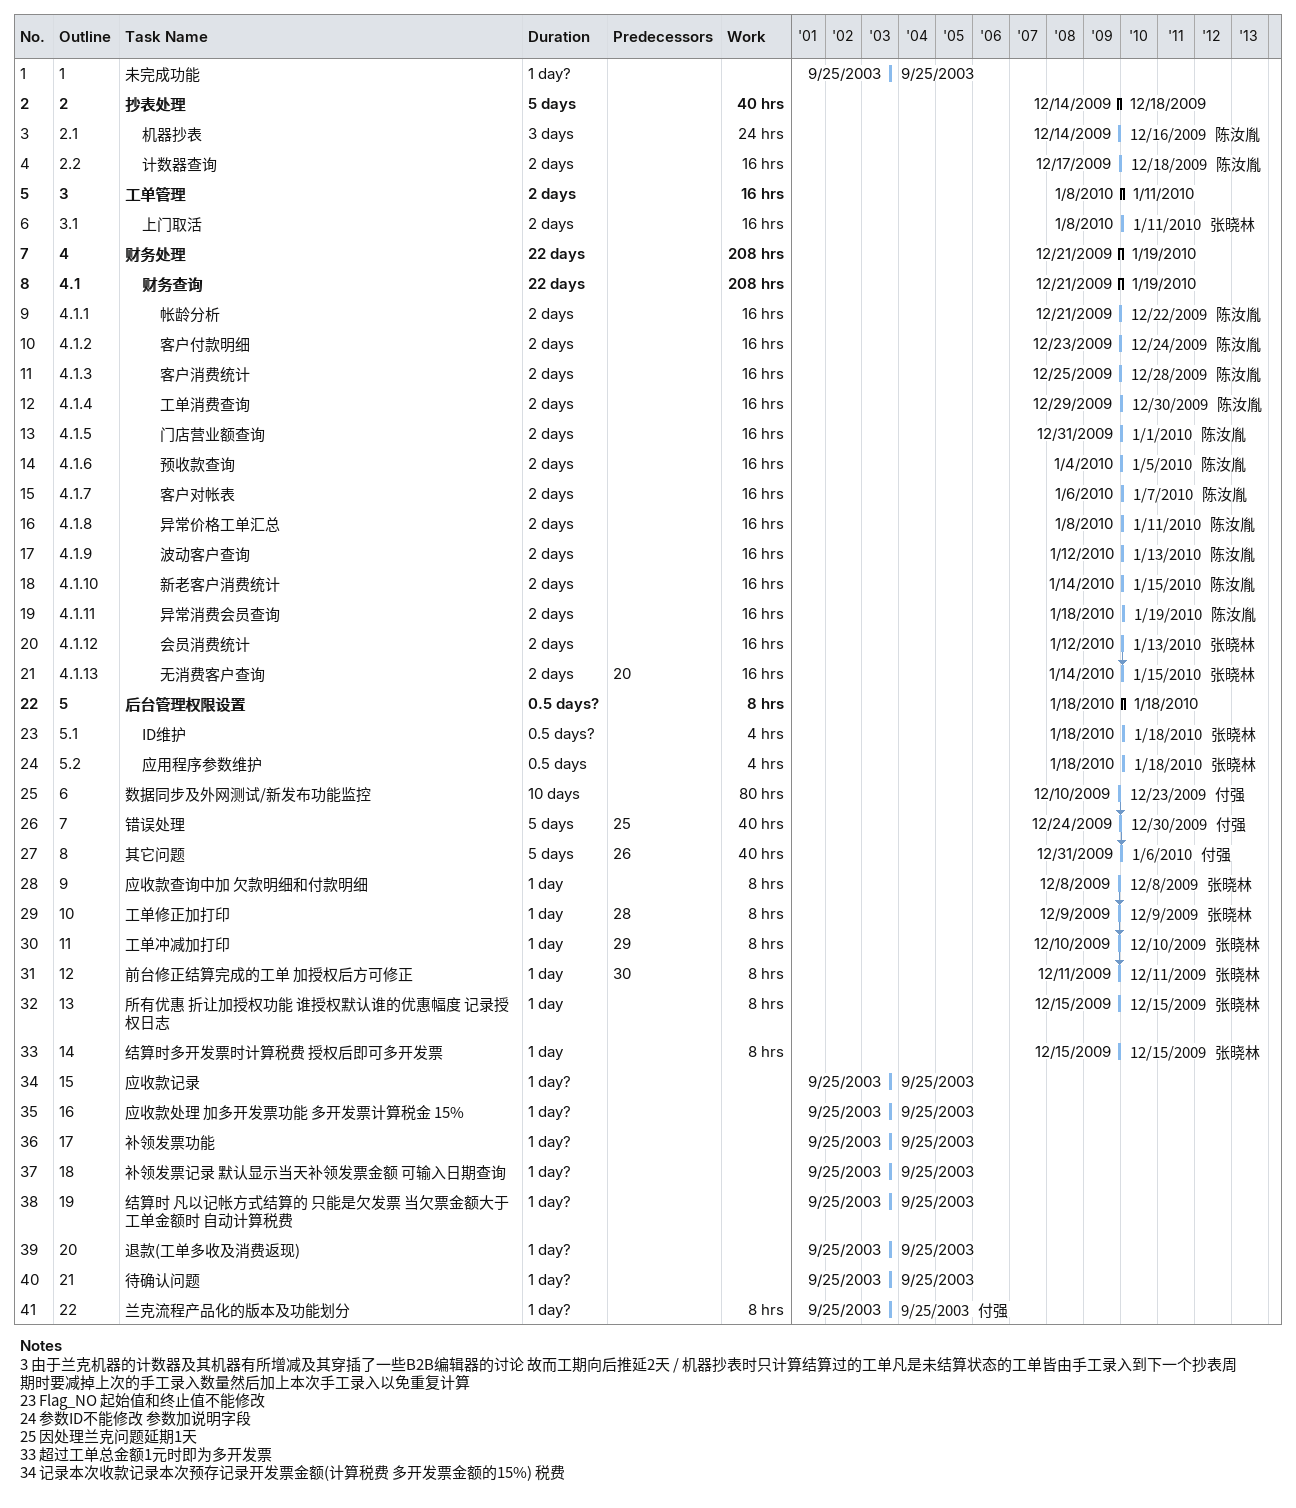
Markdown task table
| ID | WBS | Task | Duration | Start | Finish | Predecessors | Resources | Work (h) |
|---|---|---|---|---|---|---|---|---|
| 1 | 1 | 未完成功能 | 1d? | 2003-09-25 | 2003-09-25 |  |  |  |
| 2 | 2 | **抄表处理** | 5d | 2009-12-14 | 2009-12-18 |  |  | 40 |
| 3 | 2.1 | 机器抄表 | 3d | 2009-12-14 | 2009-12-16 |  | 陈汝胤 | 24 |
| 4 | 2.2 | 计数器查询 | 2d | 2009-12-17 | 2009-12-18 |  | 陈汝胤 | 16 |
| 5 | 3 | **工单管理** | 2d | 2010-01-08 | 2010-01-11 |  |  | 16 |
| 6 | 3.1 | 上门取活 | 2d | 2010-01-08 | 2010-01-11 |  | 张晓林 | 16 |
| 7 | 4 | **财务处理** | 22d | 2009-12-21 | 2010-01-19 |  |  | 208 |
| 8 | 4.1 | **财务查询** | 22d | 2009-12-21 | 2010-01-19 |  |  | 208 |
| 9 | 4.1.1 | 帐龄分析 | 2d | 2009-12-21 | 2009-12-22 |  | 陈汝胤 | 16 |
| 10 | 4.1.2 | 客户付款明细 | 2d | 2009-12-23 | 2009-12-24 |  | 陈汝胤 | 16 |
| 11 | 4.1.3 | 客户消费统计 | 2d | 2009-12-25 | 2009-12-28 |  | 陈汝胤 | 16 |
| 12 | 4.1.4 | 工单消费查询 | 2d | 2009-12-29 | 2009-12-30 |  | 陈汝胤 | 16 |
| 13 | 4.1.5 | 门店营业额查询 | 2d | 2009-12-31 | 2010-01-01 |  | 陈汝胤 | 16 |
| 14 | 4.1.6 | 预收款查询 | 2d | 2010-01-04 | 2010-01-05 |  | 陈汝胤 | 16 |
| 15 | 4.1.7 | 客户对帐表 | 2d | 2010-01-06 | 2010-01-07 |  | 陈汝胤 | 16 |
| 16 | 4.1.8 | 异常价格工单汇总 | 2d | 2010-01-08 | 2010-01-11 |  | 陈汝胤 | 16 |
| 17 | 4.1.9 | 波动客户查询 | 2d | 2010-01-12 | 2010-01-13 |  | 陈汝胤 | 16 |
| 18 | 4.1.10 | 新老客户消费统计 | 2d | 2010-01-14 | 2010-01-15 |  | 陈汝胤 | 16 |
| 19 | 4.1.11 | 异常消费会员查询 | 2d | 2010-01-18 | 2010-01-19 |  | 陈汝胤 | 16 |
| 20 | 4.1.12 | 会员消费统计 | 2d | 2010-01-12 | 2010-01-13 |  | 张晓林 | 16 |
| 21 | 4.1.13 | 无消费客户查询 | 2d | 2010-01-14 | 2010-01-15 | 20 | 张晓林 | 16 |
| 22 | 5 | **后台管理权限设置** | 0.5d? | 2010-01-18 | 2010-01-18 |  |  | 8 |
| 23 | 5.1 | ID维护 | 0.5d? | 2010-01-18 | 2010-01-18 |  | 张晓林 | 4 |
| 24 | 5.2 | 应用程序参数维护 | 0.5d | 2010-01-18 | 2010-01-18 |  | 张晓林 | 4 |
| 25 | 6 | 数据同步及外网测试/新发布功能监控 | 10d | 2009-12-10 | 2009-12-23 |  | 付强 | 80 |
| 26 | 7 | 错误处理 | 5d | 2009-12-24 | 2009-12-30 | 25 | 付强 | 40 |
| 27 | 8 | 其它问题 | 5d | 2009-12-31 | 2010-01-06 | 26 | 付强 | 40 |
| 28 | 9 | 应收款查询中加 欠款明细和付款明细 | 1d | 2009-12-08 | 2009-12-08 |  | 张晓林 | 8 |
| 29 | 10 | 工单修正加打印 | 1d | 2009-12-09 | 2009-12-09 | 28 | 张晓林 | 8 |
| 30 | 11 | 工单冲减加打印 | 1d | 2009-12-10 | 2009-12-10 | 29 | 张晓林 | 8 |
| 31 | 12 | 前台修正结算完成的工单 加授权后方可修正 | 1d | 2009-12-11 | 2009-12-11 | 30 | 张晓林 | 8 |
| 32 | 13 | 所有优惠 折让加授权功能 谁授权默认谁的优惠幅度 记录授权日志 | 1d | 2009-12-15 | 2009-12-15 |  | 张晓林 | 8 |
| 33 | 14 | 结算时多开发票时计算税费 授权后即可多开发票 | 1d | 2009-12-15 | 2009-12-15 |  | 张晓林 | 8 |
| 34 | 15 | 应收款记录 | 1d? | 2003-09-25 | 2003-09-25 |  |  |  |
| 35 | 16 | 应收款处理 加多开发票功能 多开发票计算税金 15% | 1d? | 2003-09-25 | 2003-09-25 |  |  |  |
| 36 | 17 | 补领发票功能 | 1d? | 2003-09-25 | 2003-09-25 |  |  |  |
| 37 | 18 | 补领发票记录 默认显示当天补领发票金额 可输入日期查询 | 1d? | 2003-09-25 | 2003-09-25 |  |  |  |
| 38 | 19 | 结算时 凡以记帐方式结算的 只能是欠发票 当欠票金额大于工单金额时 自动计算税费 | 1d? | 2003-09-25 | 2003-09-25 |  |  |  |
| 39 | 20 | 退款(工单多收及消费返现) | 1d? | 2003-09-25 | 2003-09-25 |  |  |  |
| 40 | 21 | 待确认问题 | 1d? | 2003-09-25 | 2003-09-25 |  |  |  |
| 41 | 22 | 兰克流程产品化的版本及功能划分 | 1d? | 2003-09-25 | 2003-09-25 |  | 付强 | 8 |

Notes
- 3: 由于兰克机器的计数器及其机器有所增减 及其穿插了一些B2B编辑器的讨论 故而 工期向后推延2天 / 机器抄表时 只计算结算过的工单 凡是未结算状态的工单 皆由手工录入 到下一个抄表周期时 要减掉上次的手工录入数量 然后加上本次手工录入 以免重复计算
- 23: Flag_NO 起始值 和 终止值不能修改
- 24: 参数ID不能修改 参数加说明字段
- 25: 因处理兰克问题 延期1天
- 33: 超过工单总金额1元时即为多开发票
- 34: 记录 本次收款记录 本次预存记录 开发票金额 (计算税费 多开发票金额的 15%) 税费
